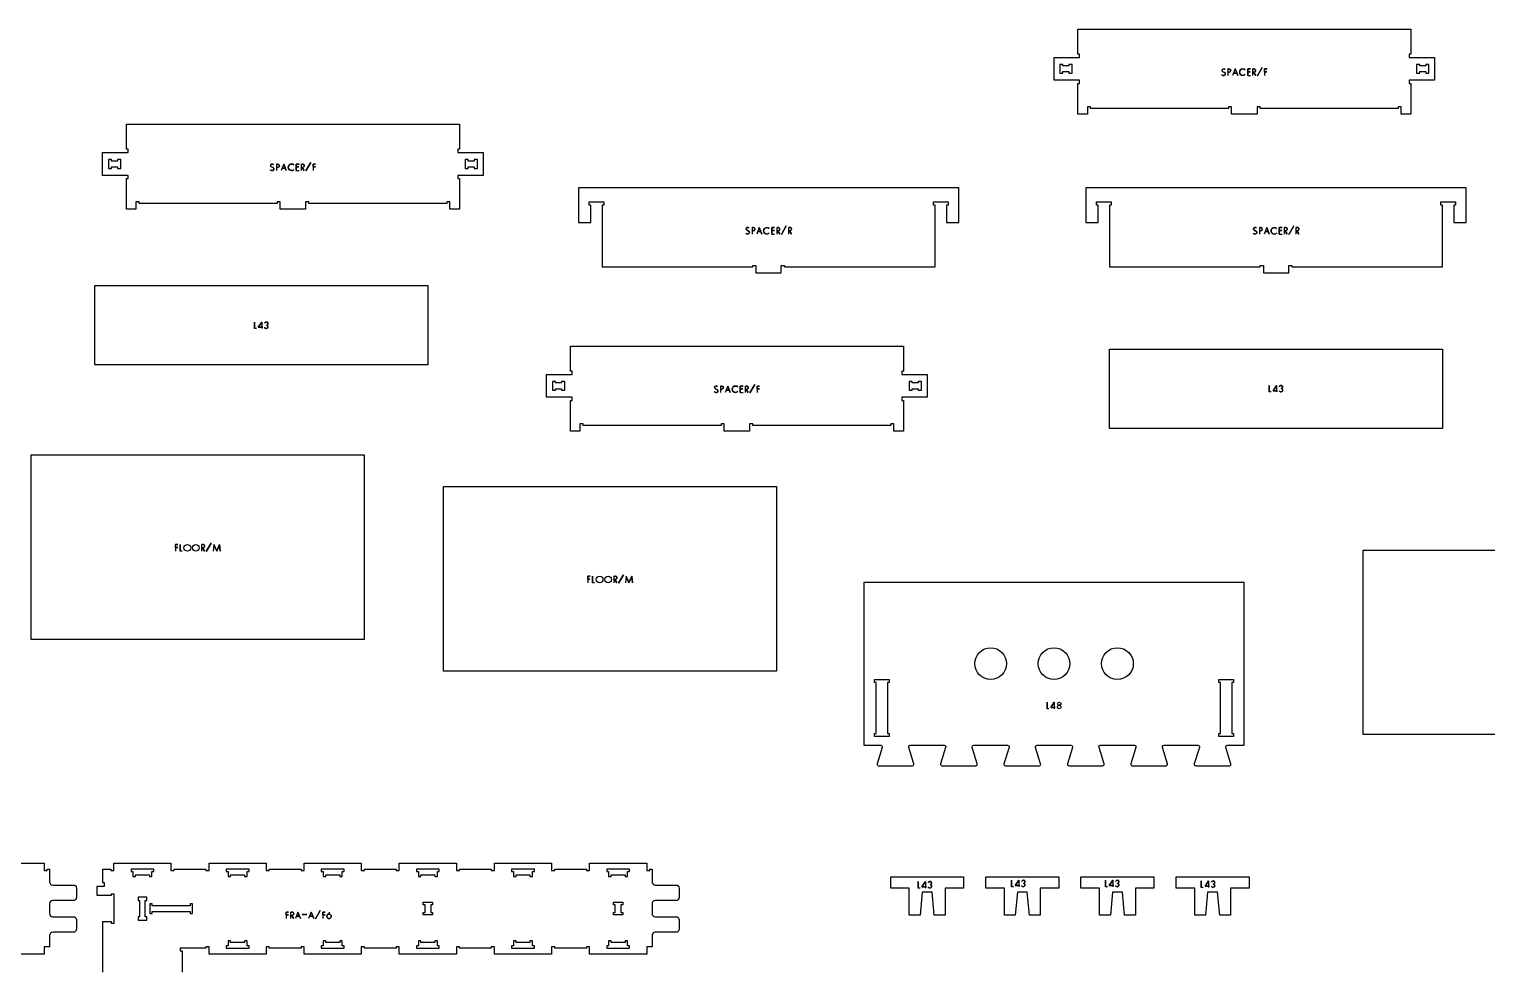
# Model space of a CAD drawing. Extents: x -8400 to 9125, y -4246 to 4193.
# Drawn here: x -2832 to 1765, y 1179 to 4132 of the extents above; entities that cross this region are included whole.
import ezdxf

# ---------------------------------------------------------------- set-up
doc = ezdxf.new("R2010")
doc.units = 0
for name, color, linetype in [('CUTS', 7, 'CONTINUOUS'), ('OUTLINES', 7, 'CONTINUOUS'), ('TAGS', 7, 'CONTINUOUS')]:
    doc.layers.add(name, color=color, linetype=linetype)

msp = doc.modelspace()

# ---------------------------------------------------------------- linework, layer by layer
at = {"layer": 'CUTS', "color": 4}
for points in [[(428, 3998.4), (447, 3998.4), (447, 3993.4), (457, 3993.4), (457, 4021.4), (447, 4021.4), (447, 4016.4), (428, 4016.4), (428, 4021.4), (418, 4021.4), (418, 3993.4), (428, 3993.4)], [(1582, 4021.4), (1572, 4021.4), (1572, 4016.4), (1553, 4016.4), (1553, 4021.4), (1543, 4021.4), (1543, 3993.4), (1553, 3993.4), (1553, 3998.4), (1572, 3998.4), (1572, 3993.4), (1582, 3993.4)], [(-2572, 3698.5), (-2553, 3698.5), (-2553, 3693.5), (-2543, 3693.5), (-2543, 3721.5), (-2553, 3721.5), (-2553, 3716.5), (-2572, 3716.5), (-2572, 3721.5), (-2582, 3721.5), (-2582, 3693.5), (-2572, 3693.5)], [(-1418, 3721.5), (-1428, 3721.5), (-1428, 3716.5), (-1447, 3716.5), (-1447, 3721.5), (-1457, 3721.5), (-1457, 3693.5), (-1447, 3693.5), (-1447, 3698.5), (-1428, 3698.5), (-1428, 3693.5), (-1418, 3693.5)], [(-1172, 2998.8), (-1153, 2998.8), (-1153, 2993.8), (-1143, 2993.8), (-1143, 3021.8), (-1153, 3021.8), (-1153, 3016.8), (-1172, 3016.8), (-1172, 3021.8), (-1182, 3021.8), (-1182, 2993.8), (-1172, 2993.8)], [(-18, 3021.8), (-28, 3021.8), (-28, 3016.8), (-47, 3016.8), (-47, 3021.8), (-57, 3021.8), (-57, 2993.8), (-47, 2993.8), (-47, 2998.8), (-28, 2998.8), (-28, 2993.8), (-18, 2993.8)], [(-166, 1912.2), (-161, 1912.2), (-161, 2072.2), (-166, 2072.2), (-166, 2082.2), (-120, 2082.2), (-120, 2072.2), (-125, 2072.2), (-125, 1912.2), (-120, 1912.2), (-120, 1902.2), (-166, 1902.2)], [(966, 1912.2), (966, 1902.2), (920, 1902.2), (920, 1912.2), (925, 1912.2), (925, 2072.2), (920, 2072.2), (920, 2082.2), (966, 2082.2), (966, 2072.2), (961, 2072.2), (961, 1912.2)], [(-2504.5, 1484.5), (-2510.5, 1484.5), (-2510.5, 1476.5), (-2504.5, 1476.5), (-2504.5, 1466.5), (-2504.5, 1460.5), (-2496.5, 1460.5), (-2496.5, 1466.5), (-2452.5, 1466.5), (-2452.5, 1460.5), (-2444.5, 1460.5), (-2444.5, 1466.5), (-2444.5, 1476.5), (-2438.5, 1476.5), (-2438.5, 1484.5), (-2444.5, 1484.5)], [(-2204.5, 1484.5), (-2210.5, 1484.5), (-2210.5, 1476.5), (-2204.5, 1476.5), (-2204.5, 1466.5), (-2204.5, 1460.5), (-2196.5, 1460.5), (-2196.5, 1466.5), (-2152.5, 1466.5), (-2152.5, 1460.5), (-2144.5, 1460.5), (-2144.5, 1466.5), (-2144.5, 1476.5), (-2138.5, 1476.5), (-2138.5, 1484.5), (-2144.5, 1484.5)], [(-1904.5, 1484.5), (-1910.5, 1484.5), (-1910.5, 1476.5), (-1904.5, 1476.5), (-1904.5, 1466.5), (-1904.5, 1460.5), (-1896.5, 1460.5), (-1896.5, 1466.5), (-1852.5, 1466.5), (-1852.5, 1460.5), (-1844.5, 1460.5), (-1844.5, 1466.5), (-1844.5, 1476.5), (-1838.5, 1476.5), (-1838.5, 1484.5), (-1844.5, 1484.5)], [(-1604.5, 1484.5), (-1610.5, 1484.5), (-1610.5, 1476.5), (-1604.5, 1476.5), (-1604.5, 1466.5), (-1604.5, 1460.5), (-1596.5, 1460.5), (-1596.5, 1466.5), (-1552.5, 1466.5), (-1552.5, 1460.5), (-1544.5, 1460.5), (-1544.5, 1466.5), (-1544.5, 1476.5), (-1538.5, 1476.5), (-1538.5, 1484.5), (-1544.5, 1484.5)], [(-1304.5, 1484.5), (-1310.5, 1484.5), (-1310.5, 1476.5), (-1304.5, 1476.5), (-1304.5, 1466.5), (-1304.5, 1460.5), (-1296.5, 1460.5), (-1296.5, 1466.5), (-1252.5, 1466.5), (-1252.5, 1460.5), (-1244.5, 1460.5), (-1244.5, 1466.5), (-1244.5, 1476.5), (-1238.5, 1476.5), (-1238.5, 1484.5), (-1244.5, 1484.5)], [(-1004.5, 1484.5), (-1010.5, 1484.5), (-1010.5, 1476.5), (-1004.5, 1476.5), (-1004.5, 1466.5), (-1004.5, 1460.5), (-996.5, 1460.5), (-996.5, 1466.5), (-952.5, 1466.5), (-952.5, 1460.5), (-944.5, 1460.5), (-944.5, 1466.5), (-944.5, 1476.5), (-938.5, 1476.5), (-938.5, 1484.5), (-944.5, 1484.5)], [(-2483.5, 1333.5), (-2488.5, 1333.5), (-2488.5, 1323.5), (-2460.5, 1323.5), (-2460.5, 1333.5), (-2465.5, 1333.5), (-2465.5, 1385.5), (-2460.5, 1385.5), (-2460.5, 1395.5), (-2488.5, 1395.5), (-2488.5, 1385.5), (-2483.5, 1385.5)], [(-1589.5, 1379.5), (-1583.5, 1379.5), (-1565.5, 1379.5), (-1559.5, 1379.5), (-1559.5, 1371.5), (-1565.5, 1371.5), (-1565.5, 1347.5), (-1559.5, 1347.5), (-1559.5, 1339.5), (-1565.5, 1339.5), (-1583.5, 1339.5), (-1589.5, 1339.5), (-1589.5, 1347.5), (-1583.5, 1347.5), (-1583.5, 1371.5), (-1589.5, 1371.5)], [(-989.5, 1379.5), (-983.5, 1379.5), (-965.5, 1379.5), (-959.5, 1379.5), (-959.5, 1371.5), (-965.5, 1371.5), (-965.5, 1347.5), (-959.5, 1347.5), (-959.5, 1339.5), (-965.5, 1339.5), (-983.5, 1339.5), (-989.5, 1339.5), (-989.5, 1347.5), (-983.5, 1347.5), (-983.5, 1371.5), (-989.5, 1371.5)], [(-2324.5, 1344.5), (-2316.5, 1344.5), (-2316.5, 1350.5), (-2316.5, 1368.5), (-2316.5, 1374.5), (-2324.5, 1374.5), (-2324.5, 1368.5), (-2443.5, 1368.5), (-2443.5, 1374.5), (-2451.5, 1374.5), (-2451.5, 1368.5), (-2451.5, 1350.5), (-2451.5, 1344.5), (-2443.5, 1344.5), (-2443.5, 1350.5), (-2324.5, 1350.5)], [(-2144.5, 1234.5), (-2138.5, 1234.5), (-2138.5, 1242.5), (-2144.5, 1242.5), (-2144.5, 1252.5), (-2144.5, 1258.5), (-2152.5, 1258.5), (-2152.5, 1252.5), (-2196.5, 1252.5), (-2196.5, 1258.5), (-2204.5, 1258.5), (-2204.5, 1252.5), (-2204.5, 1242.5), (-2210.5, 1242.5), (-2210.5, 1234.5), (-2204.5, 1234.5)], [(-1844.5, 1234.5), (-1838.5, 1234.5), (-1838.5, 1242.5), (-1844.5, 1242.5), (-1844.5, 1252.5), (-1844.5, 1258.5), (-1852.5, 1258.5), (-1852.5, 1252.5), (-1896.5, 1252.5), (-1896.5, 1258.5), (-1904.5, 1258.5), (-1904.5, 1252.5), (-1904.5, 1242.5), (-1910.5, 1242.5), (-1910.5, 1234.5), (-1904.5, 1234.5)], [(-1544.5, 1234.5), (-1538.5, 1234.5), (-1538.5, 1242.5), (-1544.5, 1242.5), (-1544.5, 1252.5), (-1544.5, 1258.5), (-1552.5, 1258.5), (-1552.5, 1252.5), (-1596.5, 1252.5), (-1596.5, 1258.5), (-1604.5, 1258.5), (-1604.5, 1252.5), (-1604.5, 1242.5), (-1610.5, 1242.5), (-1610.5, 1234.5), (-1604.5, 1234.5)], [(-1244.5, 1234.5), (-1238.5, 1234.5), (-1238.5, 1242.5), (-1244.5, 1242.5), (-1244.5, 1252.5), (-1244.5, 1258.5), (-1252.5, 1258.5), (-1252.5, 1252.5), (-1296.5, 1252.5), (-1296.5, 1258.5), (-1304.5, 1258.5), (-1304.5, 1252.5), (-1304.5, 1242.5), (-1310.5, 1242.5), (-1310.5, 1234.5), (-1304.5, 1234.5)], [(-944.5, 1234.5), (-938.5, 1234.5), (-938.5, 1242.5), (-944.5, 1242.5), (-944.5, 1252.5), (-944.5, 1258.5), (-952.5, 1258.5), (-952.5, 1252.5), (-996.5, 1252.5), (-996.5, 1258.5), (-1004.5, 1258.5), (-1004.5, 1252.5), (-1004.5, 1242.5), (-1010.5, 1242.5), (-1010.5, 1234.5), (-1004.5, 1234.5)]]:
    msp.add_lwpolyline(points, close=True, dxfattribs=at)
for centre in [(200, 2132.2, 59.9), (400, 2132.2, 59.9), (600, 2132.2, 59.9)]:
    msp.add_circle(centre, 50, dxfattribs=at)
at = {"layer": 'OUTLINES', "color": 5}
for points in [[(950, 3882.4), (515, 3882.4), (515, 3887.4), (505, 3887.4), (505, 3864.4), (475, 3864.4), (475, 3961.4), (480, 3961.4), (480, 3971.4), (400, 3971.4), (400, 4043.4), (480, 4043.4), (480, 4053.4), (475, 4053.4), (475, 4132.4), (1525, 4132.4), (1525, 4053.4), (1520, 4053.4), (1520, 4043.4), (1600, 4043.4), (1600, 3971.4), (1520, 3971.4), (1520, 3961.4), (1525, 3961.4), (1525, 3864.4), (1495, 3864.4), (1495, 3887.4), (1485, 3887.4), (1485, 3882.4), (1050, 3882.4), (1050, 3887.4), (1040, 3887.4), (1040, 3864.4), (960, 3864.4), (960, 3887.4), (950, 3887.4)], [(-2050, 3582.5), (-2485, 3582.5), (-2485, 3587.5), (-2495, 3587.5), (-2495, 3564.5), (-2525, 3564.5), (-2525, 3661.5), (-2520, 3661.5), (-2520, 3671.5), (-2600, 3671.5), (-2600, 3743.5), (-2520, 3743.5), (-2520, 3753.5), (-2525, 3753.5), (-2525, 3832.5), (-1475, 3832.5), (-1475, 3753.5), (-1480, 3753.5), (-1480, 3743.5), (-1400, 3743.5), (-1400, 3671.5), (-1480, 3671.5), (-1480, 3661.5), (-1475, 3661.5), (-1475, 3564.5), (-1505, 3564.5), (-1505, 3587.5), (-1515, 3587.5), (-1515, 3582.5), (-1950, 3582.5), (-1950, 3587.5), (-1960, 3587.5), (-1960, 3564.5), (-2040, 3564.5), (-2040, 3587.5), (-2050, 3587.5)], [(-1020, 3587.6), (-1020, 3577.6), (-1025, 3577.6), (-1025, 3382.6), (-550, 3382.6), (-550, 3387.6), (-540, 3387.6), (-540, 3364.6), (-460, 3364.6), (-460, 3387.6), (-450, 3387.6), (-450, 3382.6), (25, 3382.6), (25, 3577.6), (20, 3577.6), (20, 3587.6), (66, 3587.6), (66, 3577.6), (61, 3577.6), (61, 3522.6), (100, 3522.6), (100, 3632.6), (-1100, 3632.6), (-1100, 3522.6), (-1061, 3522.6), (-1061, 3577.6), (-1066, 3577.6), (-1066, 3587.6)], [(580, 3587.6), (580, 3577.6), (575, 3577.6), (575, 3382.6), (1050, 3382.6), (1050, 3387.6), (1060, 3387.6), (1060, 3364.6), (1140, 3364.6), (1140, 3387.6), (1150, 3387.6), (1150, 3382.6), (1625, 3382.6), (1625, 3577.6), (1620, 3577.6), (1620, 3587.6), (1666, 3587.6), (1666, 3577.6), (1661, 3577.6), (1661, 3522.6), (1700, 3522.6), (1700, 3632.6), (500, 3632.6), (500, 3522.6), (539, 3522.6), (539, 3577.6), (534, 3577.6), (534, 3587.6)], [(-1575, 3323.7), (-1575, 3073.7), (-2625, 3073.7), (-2625, 3323.7)], [(-650, 2882.8), (-1085, 2882.8), (-1085, 2887.8), (-1095, 2887.8), (-1095, 2864.8), (-1125, 2864.8), (-1125, 2961.8), (-1120, 2961.8), (-1120, 2971.8), (-1200, 2971.8), (-1200, 3043.8), (-1120, 3043.8), (-1120, 3053.8), (-1125, 3053.8), (-1125, 3132.8), (-75, 3132.8), (-75, 3053.8), (-80, 3053.8), (-80, 3043.8), (0, 3043.8), (0, 2971.8), (-80, 2971.8), (-80, 2961.8), (-75, 2961.8), (-75, 2864.8), (-105, 2864.8), (-105, 2887.8), (-115, 2887.8), (-115, 2882.8), (-550, 2882.8), (-550, 2887.8), (-560, 2887.8), (-560, 2864.8), (-640, 2864.8), (-640, 2887.8), (-650, 2887.8)], [(1625, 3123.8), (1625, 2873.8), (575, 2873.8), (575, 3123.8)], [(-1775, 2790), (-1775, 2208), (-2825, 2208), (-2825, 2790)], [(-475, 2690), (-475, 2108), (-1525, 2108), (-1525, 2690)], [(2425, 2490.1), (2425, 1908.1), (1375, 1908.1), (1375, 2490.1)], [(-200, 1874.9), (-146.8, 1874.9), (-144.4, 1874.4), (-142.5, 1872.8), (-141.6, 1870.6), (-141.8, 1868.1), (-157.8, 1816.1), (-157.9, 1813.9), (-157, 1811.9), (-155.4, 1810.5), (-153.2, 1809.9), (-46.8, 1809.9), (-44.6, 1810.5), (-42.9, 1811.9), (-42.1, 1813.9), (-42.2, 1816.1), (-58.2, 1868.1), (-58.4, 1870.6), (-57.5, 1872.8), (-55.6, 1874.4), (-53.2, 1874.9), (53.2, 1874.9), (55.6, 1874.4), (57.5, 1872.8), (58.4, 1870.6), (58.2, 1868.1), (42.2, 1816.1), (42.1, 1813.9), (42.9, 1811.9), (44.6, 1810.5), (46.8, 1809.9), (153.2, 1809.9), (155.4, 1810.5), (157.1, 1811.9), (157.9, 1813.9), (157.8, 1816.1), (141.8, 1868.1), (141.6, 1870.6), (142.5, 1872.8), (144.4, 1874.4), (146.8, 1874.9), (253.2, 1874.9), (255.6, 1874.4), (257.5, 1872.8), (258.4, 1870.6), (258.2, 1868.1), (242.2, 1816.1), (242.1, 1813.9), (242.9, 1811.9), (244.6, 1810.5), (246.8, 1809.9), (353.2, 1809.9), (355.4, 1810.5), (357.1, 1811.9), (357.9, 1813.9), (357.8, 1816.1), (341.8, 1868.1), (341.6, 1870.6), (342.5, 1872.8), (344.4, 1874.4), (346.8, 1874.9), (453.2, 1874.9), (455.6, 1874.4), (457.5, 1872.8), (458.4, 1870.6), (458.2, 1868.1), (442.2, 1816.1), (442.1, 1813.9), (442.9, 1811.9), (444.6, 1810.5), (446.8, 1809.9), (553.2, 1809.9), (555.4, 1810.5), (557.1, 1811.9), (557.9, 1813.9), (557.8, 1816.1), (541.8, 1868.1), (541.6, 1870.6), (542.5, 1872.8), (544.4, 1874.4), (546.8, 1874.9), (653.2, 1874.9), (655.6, 1874.4), (657.5, 1872.8), (658.4, 1870.6), (658.2, 1868.1), (642.2, 1816.1), (642.1, 1813.9), (642.9, 1811.9), (644.6, 1810.5), (646.8, 1809.9), (753.2, 1809.9), (755.4, 1810.5), (757.1, 1811.9), (757.9, 1813.9), (757.8, 1816.1), (741.8, 1868.1), (741.6, 1870.6), (742.5, 1872.8), (744.4, 1874.4), (746.8, 1874.9), (853.2, 1874.9), (855.6, 1874.4), (857.5, 1872.8), (858.4, 1870.6), (858.2, 1868.1), (842.2, 1816.1), (842.1, 1813.9), (842.9, 1811.9), (844.6, 1810.5), (846.8, 1809.9), (953.2, 1809.9), (955.4, 1810.5), (957, 1811.9), (957.9, 1813.9), (957.8, 1816.1), (941.8, 1868.1), (941.6, 1870.6), (942.5, 1872.8), (944.4, 1874.4), (946.8, 1874.9), (1000, 1874.9), (1000, 2388.3), (-200, 2388.3)], [(15.6, 1411.6), (-15.6, 1411.6), (-22.4, 1339.2), (-56.5, 1339.2), (-56.5, 1424.6), (-115, 1424.6), (-115, 1459.6), (115, 1459.6), (115, 1424.6), (56.5, 1424.6), (56.5, 1339.2), (22.4, 1339.2)], [(315.6, 1411.6), (284.4, 1411.6), (277.6, 1339.2), (243.5, 1339.2), (243.5, 1424.6), (185, 1424.6), (185, 1459.6), (415, 1459.6), (415, 1424.6), (356.5, 1424.6), (356.5, 1339.2), (322.4, 1339.2)], [(615.6, 1411.6), (584.4, 1411.6), (577.6, 1339.2), (543.5, 1339.2), (543.5, 1424.6), (485, 1424.6), (485, 1459.6), (715, 1459.6), (715, 1424.6), (656.5, 1424.6), (656.5, 1339.2), (622.4, 1339.2)], [(915.6, 1411.6), (884.4, 1411.6), (877.6, 1339.2), (843.5, 1339.2), (843.5, 1424.6), (785, 1424.6), (785, 1459.6), (1015, 1459.6), (1015, 1424.6), (956.5, 1424.6), (956.5, 1339.2), (922.4, 1339.2)]]:
    msp.add_lwpolyline(points, close=True, dxfattribs=at)
for points in [[(-2964.5, 1502.5), (-2784.5, 1502.5), (-2784.5, 1479.5), (-2774.5, 1479.5), (-2774.5, 1484.5), (-2767.5, 1484.5), (-2767.5, 1444.2), (-2766.8, 1440.5), (-2764.5, 1437), (-2761, 1434.7), (-2757.3, 1434), (-2692.3, 1434), (-2688.7, 1433.3), (-2685.4, 1431.1), (-2683.2, 1427.8), (-2682.5, 1424.2), (-2682.5, 1394.7), (-2683.2, 1391.2), (-2685.4, 1387.9), (-2688.7, 1385.7), (-2692.3, 1385), (-2757.3, 1385), (-2761, 1384.3), (-2764.5, 1382), (-2766.8, 1378.5), (-2767.5, 1374.7), (-2767.5, 1344.2), (-2766.8, 1340.5), (-2764.5, 1337), (-2761, 1334.7), (-2757.3, 1334), (-2692.3, 1334), (-2688.7, 1333.3), (-2685.4, 1331.1), (-2683.2, 1327.8), (-2682.5, 1324.2), (-2682.5, 1294.7), (-2683.2, 1291.2), (-2685.4, 1287.9), (-2688.7, 1285.7), (-2692.3, 1285), (-2757.3, 1285), (-2761, 1284.3), (-2764.5, 1282), (-2766.8, 1278.5), (-2767.5, 1274.7), (-2767.3, 1239.5), (-2784.5, 1239.5), (-2784.5, 1216.5), (-2964.5, 1216.5)], [(-2599.5, 1159.5), (-2599.5, 1209.5), (-2599.5, 1318.5), (-2573.5, 1318.5), (-2573.5, 1313.5), (-2563.5, 1313.5), (-2563.5, 1405.5), (-2573.5, 1405.5), (-2573.5, 1400.5), (-2617.5, 1400.5), (-2617.5, 1430.5), (-2594.5, 1430.5), (-2594.5, 1440.5), (-2599.5, 1440.5), (-2599.5, 1484.5), (-2574.5, 1484.5), (-2574.5, 1479.5), (-2564.5, 1479.5), (-2564.5, 1502.5), (-2384.5, 1502.5), (-2384.5, 1479.5), (-2374.5, 1479.5), (-2374.5, 1484.5), (-2274.5, 1484.5), (-2274.5, 1479.5), (-2264.5, 1479.5), (-2264.5, 1502.5), (-2084.5, 1502.5), (-2084.5, 1479.5), (-2074.5, 1479.5), (-2074.5, 1484.5), (-2024.5, 1484.5), (-1974.5, 1484.5), (-1974.5, 1479.5), (-1964.5, 1479.5), (-1964.5, 1502.5), (-1784.5, 1502.5), (-1784.5, 1479.5), (-1774.5, 1479.5), (-1774.5, 1484.5), (-1724.5, 1484.5), (-1674.5, 1484.5), (-1674.5, 1479.5), (-1664.5, 1479.5), (-1664.5, 1502.5), (-1484.5, 1502.5), (-1484.5, 1479.5), (-1474.5, 1479.5), (-1474.5, 1484.5), (-1424.5, 1484.5), (-1374.5, 1484.5), (-1374.5, 1479.5), (-1364.5, 1479.5), (-1364.5, 1502.5), (-1184.5, 1502.5), (-1184.5, 1479.5), (-1174.5, 1479.5), (-1174.5, 1484.5), (-1124.5, 1484.5), (-1074.5, 1484.5), (-1074.5, 1479.5), (-1064.5, 1479.5), (-1064.5, 1502.5), (-884.5, 1502.5), (-884.5, 1479.5), (-874.5, 1479.5), (-874.5, 1484.5), (-867.5, 1484.5), (-867.5, 1444.2), (-866.8, 1440.5), (-864.5, 1437), (-861, 1434.7), (-857.3, 1434), (-792.3, 1434), (-788.7, 1433.3), (-785.4, 1431.1), (-783.2, 1427.8), (-782.5, 1424.2), (-782.5, 1394.7), (-783.2, 1391.2), (-785.4, 1387.9), (-788.7, 1385.7), (-792.3, 1385), (-857.3, 1385), (-861, 1384.3), (-864.5, 1382), (-866.8, 1378.5), (-867.5, 1374.7), (-867.5, 1344.2), (-866.8, 1340.5), (-864.5, 1337), (-861, 1334.7), (-857.3, 1334), (-792.3, 1334), (-788.7, 1333.3), (-785.4, 1331.1), (-783.2, 1327.8), (-782.5, 1324.2), (-782.5, 1294.7), (-783.2, 1291.2), (-785.4, 1287.9), (-788.7, 1285.7), (-792.3, 1285), (-857.3, 1285), (-861, 1284.3), (-864.5, 1282), (-866.8, 1278.5), (-867.5, 1274.7), (-867.3, 1239.5), (-884.5, 1239.5), (-884.5, 1216.5), (-1064.5, 1216.5), (-1064.5, 1239.5), (-1074.5, 1239.5), (-1074.5, 1234.5), (-1124.5, 1234.5), (-1174.5, 1234.5), (-1174.5, 1239.5), (-1184.5, 1239.5), (-1184.5, 1216.5), (-1364.5, 1216.5), (-1364.5, 1239.5), (-1374.5, 1239.5), (-1374.5, 1234.5), (-1424.5, 1234.5), (-1474.5, 1234.5), (-1474.5, 1239.5), (-1484.5, 1239.5), (-1484.5, 1216.5), (-1664.5, 1216.5), (-1664.5, 1239.5), (-1674.5, 1239.5), (-1674.5, 1234.5), (-1724.5, 1234.5), (-1774.5, 1234.5), (-1774.5, 1239.5), (-1784.5, 1239.5), (-1784.5, 1216.5), (-1964.5, 1216.5), (-1964.5, 1239.5), (-1974.5, 1239.5), (-1974.5, 1234.5), (-2024.5, 1234.5), (-2074.5, 1234.5), (-2074.5, 1239.5), (-2084.5, 1239.5), (-2084.5, 1216.5), (-2264.5, 1216.5), (-2264.5, 1239.5), (-2274.5, 1239.5), (-2274.5, 1234.5), (-2349.5, 1234.5), (-2355.5, 1234.5), (-2355.5, 1226.5), (-2349.5, 1226.5), (-2349.5, 1209.5), (-2349.5, 1159.5)]]:
    msp.add_lwpolyline(points, dxfattribs=at)
at = {"layer": 'TAGS', "color": 2}
for points in [[(928.4, 3989.7), (929.4, 3988.2), (930.6, 3987.2), (932.1, 3986.6), (934.2, 3986.3), (936.4, 3986.6), (938.3, 3987.4), (939.7, 3988.9), (940.2, 3991), (940, 3993), (939.2, 3994.4), (938.2, 3995.2), (937.2, 3995.7), (932.6, 3998.1), (931.5, 3998.8), (930.5, 3999.6), (929.9, 4000.7), (929.6, 4002.2), (929.9, 4003.8), (930.8, 4005.3), (932.4, 4006.4), (934.6, 4006.9), (936.7, 4006.5), (938.1, 4005.8), (939.2, 4004.7), (938.1, 4005.8), (936.7, 4006.5), (934.6, 4006.9), (932.4, 4006.4), (930.8, 4005.3), (929.9, 4003.8), (929.6, 4002.2), (929.9, 4000.7), (930.5, 3999.6), (931.5, 3998.8), (932.6, 3998.1), (937.2, 3995.7), (938.2, 3995.2), (939.2, 3994.4), (940, 3993), (940.2, 3991), (939.7, 3988.9), (938.3, 3987.4), (936.4, 3986.6), (934.2, 3986.3), (932.1, 3986.6), (930.6, 3987.2), (929.4, 3988.2)], [(948.4, 4006.9), (951.6, 4006.9), (955.9, 4005.6), (957.4, 4001.8), (955.9, 3997.9), (951.7, 3996.5), (948.4, 3996.5), (951.7, 3996.5), (955.9, 3997.9), (957.4, 4001.8), (955.9, 4005.6), (951.6, 4006.9), (948.4, 4006.9), (948.4, 3986.3)], [(971, 4006.9), (979.1, 3986.3), (971, 4006.9), (963, 3986.3)], [(1002.7, 3989.2), (999.4, 3987.1), (995.4, 3986.3), (991.3, 3987.2), (987.9, 3989.4), (985.6, 3992.6), (984.7, 3996.6), (985.6, 4000.6), (987.9, 4003.9), (991.3, 4006.1), (995.4, 4006.9), (999.3, 4006.2), (1002.6, 4004.2), (999.3, 4006.2), (995.4, 4006.9), (991.3, 4006.1), (987.9, 4003.9), (985.6, 4000.6), (984.7, 3996.6), (985.6, 3992.6), (987.9, 3989.4), (991.3, 3987.2), (995.4, 3986.3), (999.4, 3987.1)], [(1010.6, 3986.3), (1010.6, 3997.7), (1018.9, 3997.7), (1010.6, 3997.7), (1010.6, 4006.9), (1019.5, 4006.9), (1010.6, 4006.9), (1010.6, 3986.3), (1019.5, 3986.3)], [(1027.1, 3986.3), (1027.1, 4006.9), (1030.6, 4006.9), (1032.6, 4006.6), (1034.2, 4005.7), (1035.3, 4004.1), (1035.7, 4001.8), (1035.1, 3999.4), (1033.8, 3997.8), (1032.1, 3996.8), (1030.6, 3996.5), (1027.1, 3996.5), (1030.6, 3996.5), (1032.1, 3996.8), (1033.8, 3997.8), (1035.1, 3999.4), (1035.7, 4001.8), (1035.3, 4004.1), (1034.2, 4005.7), (1032.6, 4006.6), (1030.6, 4006.9), (1027.1, 4006.9)], [(1064.1, 3997.7), (1071.3, 3997.7), (1064.1, 3997.7), (1064.1, 4006.9), (1071.6, 4006.9), (1064.1, 4006.9), (1064.1, 3986.3)], [(-2071.6, 3689.9), (-2070.6, 3688.3), (-2069.4, 3687.3), (-2067.9, 3686.7), (-2065.8, 3686.5), (-2063.6, 3686.7), (-2061.7, 3687.6), (-2060.3, 3689.1), (-2059.8, 3691.1), (-2060, 3693.1), (-2060.8, 3694.5), (-2061.8, 3695.3), (-2062.8, 3695.9), (-2067.4, 3698.2), (-2068.5, 3698.9), (-2069.5, 3699.8), (-2070.1, 3700.9), (-2070.4, 3702.3), (-2070.1, 3703.9), (-2069.2, 3705.5), (-2067.6, 3706.6), (-2065.4, 3707), (-2063.3, 3706.7), (-2061.9, 3705.9), (-2060.8, 3704.9), (-2061.9, 3705.9), (-2063.3, 3706.7), (-2065.4, 3707), (-2067.6, 3706.6), (-2069.2, 3705.5), (-2070.1, 3703.9), (-2070.4, 3702.3), (-2070.1, 3700.9), (-2069.5, 3699.8), (-2068.5, 3698.9), (-2067.4, 3698.2), (-2062.8, 3695.9), (-2061.8, 3695.3), (-2060.8, 3694.5), (-2060, 3693.1), (-2059.8, 3691.1), (-2060.3, 3689.1), (-2061.7, 3687.6), (-2063.6, 3686.7), (-2065.8, 3686.5), (-2067.9, 3686.7), (-2069.4, 3687.3), (-2070.6, 3688.3)], [(-2051.6, 3707), (-2048.4, 3707), (-2044.1, 3705.7), (-2042.6, 3701.9), (-2044.1, 3698), (-2048.3, 3696.6), (-2051.6, 3696.6), (-2048.3, 3696.6), (-2044.1, 3698), (-2042.6, 3701.9), (-2044.1, 3705.7), (-2048.4, 3707), (-2051.6, 3707), (-2051.6, 3686.5)], [(-2029, 3707), (-2020.9, 3686.5), (-2029, 3707), (-2037, 3686.5)], [(-1997.3, 3689.3), (-2000.6, 3687.2), (-2004.6, 3686.5), (-2008.7, 3687.3), (-2012.1, 3689.5), (-2014.4, 3692.7), (-2015.3, 3696.7), (-2014.4, 3700.7), (-2012.1, 3704), (-2008.7, 3706.2), (-2004.6, 3707), (-2000.7, 3706.3), (-1997.4, 3704.3), (-2000.7, 3706.3), (-2004.6, 3707), (-2008.7, 3706.2), (-2012.1, 3704), (-2014.4, 3700.7), (-2015.3, 3696.7), (-2014.4, 3692.7), (-2012.1, 3689.5), (-2008.7, 3687.3), (-2004.6, 3686.5), (-2000.6, 3687.2)], [(-1989.4, 3686.5), (-1989.4, 3697.9), (-1981.1, 3697.9), (-1989.4, 3697.9), (-1989.4, 3707), (-1980.5, 3707), (-1989.4, 3707), (-1989.4, 3686.5), (-1980.5, 3686.5)], [(-1972.9, 3686.5), (-1972.9, 3707), (-1969.4, 3707), (-1967.4, 3706.7), (-1965.8, 3705.8), (-1964.7, 3704.2), (-1964.3, 3701.9), (-1964.9, 3699.6), (-1966.2, 3697.9), (-1967.9, 3696.9), (-1969.4, 3696.6), (-1972.9, 3696.6), (-1969.4, 3696.6), (-1967.9, 3696.9), (-1966.2, 3697.9), (-1964.9, 3699.6), (-1964.3, 3701.9), (-1964.7, 3704.2), (-1965.8, 3705.8), (-1967.4, 3706.7), (-1969.4, 3707), (-1972.9, 3707)], [(-1935.9, 3697.9), (-1928.7, 3697.9), (-1935.9, 3697.9), (-1935.9, 3707), (-1928.4, 3707), (-1935.9, 3707), (-1935.9, 3686.5)], [(-572.2, 3490), (-571.2, 3488.4), (-570, 3487.4), (-568.4, 3486.8), (-566.4, 3486.5), (-564.1, 3486.8), (-562.2, 3487.6), (-560.9, 3489.1), (-560.3, 3491.2), (-560.6, 3493.2), (-561.4, 3494.6), (-562.4, 3495.4), (-563.3, 3496), (-567.9, 3498.3), (-569.1, 3499), (-570, 3499.8), (-570.7, 3500.9), (-570.9, 3502.4), (-570.7, 3504), (-569.7, 3505.5), (-568.2, 3506.6), (-566, 3507.1), (-563.9, 3506.7), (-562.4, 3506), (-561.4, 3504.9), (-562.4, 3506), (-563.9, 3506.7), (-566, 3507.1), (-568.2, 3506.6), (-569.7, 3505.5), (-570.7, 3504), (-570.9, 3502.4), (-570.7, 3500.9), (-570, 3499.8), (-569.1, 3499), (-567.9, 3498.3), (-563.3, 3496), (-562.4, 3495.4), (-561.4, 3494.6), (-560.6, 3493.2), (-560.3, 3491.2), (-560.9, 3489.1), (-562.2, 3487.6), (-564.1, 3486.8), (-566.4, 3486.5), (-568.4, 3486.8), (-570, 3487.4), (-571.2, 3488.4)], [(-552.2, 3507.1), (-549, 3507.1), (-544.7, 3505.8), (-543.2, 3502), (-544.7, 3498.1), (-548.8, 3496.7), (-552.2, 3496.7), (-548.8, 3496.7), (-544.7, 3498.1), (-543.2, 3502), (-544.7, 3505.8), (-549, 3507.1), (-552.2, 3507.1), (-552.2, 3486.5)], [(-529.5, 3507.1), (-521.5, 3486.5), (-529.5, 3507.1), (-537.6, 3486.5)], [(-497.9, 3489.4), (-501.2, 3487.3), (-505.2, 3486.5), (-509.3, 3487.4), (-512.7, 3489.6), (-515, 3492.8), (-515.8, 3496.8), (-515, 3500.8), (-512.7, 3504.1), (-509.3, 3506.3), (-505.2, 3507.1), (-501.3, 3506.4), (-498, 3504.4), (-501.3, 3506.4), (-505.2, 3507.1), (-509.3, 3506.3), (-512.7, 3504.1), (-515, 3500.8), (-515.8, 3496.8), (-515, 3492.8), (-512.7, 3489.6), (-509.3, 3487.4), (-505.2, 3486.5), (-501.2, 3487.3)], [(-489.9, 3486.5), (-489.9, 3497.9), (-481.7, 3497.9), (-489.9, 3497.9), (-489.9, 3507.1), (-481.1, 3507.1), (-489.9, 3507.1), (-489.9, 3486.5), (-481.1, 3486.5)], [(-473.5, 3486.5), (-473.5, 3507.1), (-469.9, 3507.1), (-468, 3506.8), (-466.4, 3505.9), (-465.3, 3504.3), (-464.9, 3502), (-465.4, 3499.6), (-466.8, 3498), (-468.5, 3497), (-469.9, 3496.7), (-473.5, 3496.7), (-469.9, 3496.7), (-468.5, 3497), (-466.8, 3498), (-465.4, 3499.6), (-464.9, 3502), (-465.3, 3504.3), (-466.4, 3505.9), (-468, 3506.8), (-469.9, 3507.1), (-473.5, 3507.1)], [(-436.5, 3486.5), (-436.5, 3507.1), (-432.9, 3507.1), (-431, 3506.8), (-429.4, 3505.9), (-428.3, 3504.3), (-427.9, 3502), (-428.4, 3499.6), (-429.8, 3498), (-431.5, 3497), (-432.9, 3496.7), (-436.5, 3496.7), (-432.9, 3496.7), (-431.5, 3497), (-429.8, 3498), (-428.4, 3499.6), (-427.9, 3502), (-428.3, 3504.3), (-429.4, 3505.9), (-431, 3506.8), (-432.9, 3507.1), (-436.5, 3507.1)], [(1027.8, 3490), (1028.8, 3488.4), (1030, 3487.4), (1031.6, 3486.8), (1033.6, 3486.5), (1035.9, 3486.8), (1037.8, 3487.6), (1039.1, 3489.1), (1039.7, 3491.2), (1039.4, 3493.2), (1038.6, 3494.6), (1037.6, 3495.4), (1036.7, 3496), (1032.1, 3498.3), (1030.9, 3499), (1030, 3499.8), (1029.3, 3500.9), (1029.1, 3502.4), (1029.3, 3504), (1030.3, 3505.5), (1031.8, 3506.6), (1034, 3507.1), (1036.1, 3506.7), (1037.6, 3506), (1038.6, 3504.9), (1037.6, 3506), (1036.1, 3506.7), (1034, 3507.1), (1031.8, 3506.6), (1030.3, 3505.5), (1029.3, 3504), (1029.1, 3502.4), (1029.3, 3500.9), (1030, 3499.8), (1030.9, 3499), (1032.1, 3498.3), (1036.7, 3496), (1037.6, 3495.4), (1038.6, 3494.6), (1039.4, 3493.2), (1039.7, 3491.2), (1039.1, 3489.1), (1037.8, 3487.6), (1035.9, 3486.8), (1033.6, 3486.5), (1031.6, 3486.8), (1030, 3487.4), (1028.8, 3488.4)], [(1047.8, 3507.1), (1051, 3507.1), (1055.3, 3505.8), (1056.8, 3502), (1055.3, 3498.1), (1051.2, 3496.7), (1047.8, 3496.7), (1051.2, 3496.7), (1055.3, 3498.1), (1056.8, 3502), (1055.3, 3505.8), (1051, 3507.1), (1047.8, 3507.1), (1047.8, 3486.5)], [(1070.5, 3507.1), (1078.5, 3486.5), (1070.5, 3507.1), (1062.4, 3486.5)], [(1102.1, 3489.4), (1098.8, 3487.3), (1094.8, 3486.5), (1090.7, 3487.4), (1087.3, 3489.6), (1085, 3492.8), (1084.2, 3496.8), (1085, 3500.8), (1087.3, 3504.1), (1090.7, 3506.3), (1094.8, 3507.1), (1098.7, 3506.4), (1102, 3504.4), (1098.7, 3506.4), (1094.8, 3507.1), (1090.7, 3506.3), (1087.3, 3504.1), (1085, 3500.8), (1084.2, 3496.8), (1085, 3492.8), (1087.3, 3489.6), (1090.7, 3487.4), (1094.8, 3486.5), (1098.8, 3487.3)], [(1110.1, 3486.5), (1110.1, 3497.9), (1118.3, 3497.9), (1110.1, 3497.9), (1110.1, 3507.1), (1118.9, 3507.1), (1110.1, 3507.1), (1110.1, 3486.5), (1118.9, 3486.5)], [(1126.5, 3486.5), (1126.5, 3507.1), (1130.1, 3507.1), (1132, 3506.8), (1133.6, 3505.9), (1134.7, 3504.3), (1135.1, 3502), (1134.6, 3499.6), (1133.2, 3498), (1131.5, 3497), (1130.1, 3496.7), (1126.5, 3496.7), (1130.1, 3496.7), (1131.5, 3497), (1133.2, 3498), (1134.6, 3499.6), (1135.1, 3502), (1134.7, 3504.3), (1133.6, 3505.9), (1132, 3506.8), (1130.1, 3507.1), (1126.5, 3507.1)], [(1163.5, 3486.5), (1163.5, 3507.1), (1167.1, 3507.1), (1169, 3506.8), (1170.6, 3505.9), (1171.7, 3504.3), (1172.1, 3502), (1171.6, 3499.6), (1170.2, 3498), (1168.5, 3497), (1167.1, 3496.7), (1163.5, 3496.7), (1167.1, 3496.7), (1168.5, 3497), (1170.2, 3498), (1171.6, 3499.6), (1172.1, 3502), (1171.7, 3504.3), (1170.6, 3505.9), (1169, 3506.8), (1167.1, 3507.1), (1163.5, 3507.1)], [(-2114.9, 3188.4), (-2121.2, 3188.4), (-2121.2, 3209), (-2121.2, 3188.4)], [(-2098.4, 3209), (-2109.5, 3192.3), (-2095.1, 3192.3), (-2109.5, 3192.3), (-2098.4, 3209), (-2098.4, 3188.4)], [(-2089.6, 3192.4), (-2089.2, 3191.1), (-2088.3, 3189.8), (-2086.9, 3188.8), (-2084.6, 3188.4), (-2080.3, 3189.7), (-2078.8, 3193.7), (-2079.2, 3196.1), (-2080.4, 3197.8), (-2082, 3198.8), (-2083.8, 3199.1), (-2082, 3199.5), (-2080.6, 3200.6), (-2079.5, 3202.3), (-2079.1, 3204.4), (-2079.1, 3205.2), (-2079.3, 3206.2), (-2079.7, 3207.2), (-2080.4, 3208.1), (-2081.7, 3208.7), (-2083.6, 3209), (-2086.3, 3208.6), (-2087.8, 3207.5), (-2088.6, 3206.2), (-2088.9, 3204.9), (-2088.6, 3206.2), (-2087.8, 3207.5), (-2086.3, 3208.6), (-2083.6, 3209), (-2081.7, 3208.7), (-2080.4, 3208.1), (-2079.7, 3207.2), (-2079.3, 3206.2), (-2079.1, 3205.2), (-2079.1, 3204.4), (-2079.5, 3202.3), (-2080.6, 3200.6), (-2082, 3199.5), (-2083.8, 3199.1), (-2082, 3198.8), (-2080.4, 3197.8), (-2079.2, 3196.1), (-2078.8, 3193.7), (-2080.3, 3189.7), (-2084.6, 3188.4), (-2086.9, 3188.8), (-2088.3, 3189.8), (-2089.2, 3191.1)], [(-671.6, 2990.2), (-670.6, 2988.6), (-669.4, 2987.6), (-667.9, 2987), (-665.8, 2986.7), (-663.6, 2987), (-661.7, 2987.8), (-660.3, 2989.3), (-659.8, 2991.4), (-660, 2993.4), (-660.8, 2994.8), (-661.8, 2995.6), (-662.8, 2996.2), (-667.4, 2998.5), (-668.5, 2999.2), (-669.5, 3000.1), (-670.1, 3001.1), (-670.4, 3002.6), (-670.1, 3004.2), (-669.2, 3005.7), (-667.6, 3006.9), (-665.4, 3007.3), (-663.3, 3007), (-661.9, 3006.2), (-660.8, 3005.1), (-661.9, 3006.2), (-663.3, 3007), (-665.4, 3007.3), (-667.6, 3006.9), (-669.2, 3005.7), (-670.1, 3004.2), (-670.4, 3002.6), (-670.1, 3001.1), (-669.5, 3000.1), (-668.5, 2999.2), (-667.4, 2998.5), (-662.8, 2996.2), (-661.8, 2995.6), (-660.8, 2994.8), (-660, 2993.4), (-659.8, 2991.4), (-660.3, 2989.3), (-661.7, 2987.8), (-663.6, 2987), (-665.8, 2986.7), (-667.9, 2987), (-669.4, 2987.6), (-670.6, 2988.6)], [(-651.6, 3007.3), (-648.4, 3007.3), (-644.1, 3006), (-642.6, 3002.2), (-644.1, 2998.3), (-648.3, 2996.9), (-651.6, 2996.9), (-648.3, 2996.9), (-644.1, 2998.3), (-642.6, 3002.2), (-644.1, 3006), (-648.4, 3007.3), (-651.6, 3007.3), (-651.6, 2986.7)], [(-629, 3007.3), (-620.9, 2986.7), (-629, 3007.3), (-637, 2986.7)], [(-597.3, 2989.6), (-600.6, 2987.5), (-604.6, 2986.7), (-608.7, 2987.6), (-612.1, 2989.8), (-614.4, 2993), (-615.3, 2997), (-614.4, 3001), (-612.1, 3004.3), (-608.7, 3006.5), (-604.6, 3007.3), (-600.7, 3006.6), (-597.4, 3004.6), (-600.7, 3006.6), (-604.6, 3007.3), (-608.7, 3006.5), (-612.1, 3004.3), (-614.4, 3001), (-615.3, 2997), (-614.4, 2993), (-612.1, 2989.8), (-608.7, 2987.6), (-604.6, 2986.7), (-600.6, 2987.5)], [(-589.4, 2986.7), (-589.4, 2998.1), (-581.1, 2998.1), (-589.4, 2998.1), (-589.4, 3007.3), (-580.5, 3007.3), (-589.4, 3007.3), (-589.4, 2986.7), (-580.5, 2986.7)], [(-572.9, 2986.7), (-572.9, 3007.3), (-569.4, 3007.3), (-567.4, 3007), (-565.8, 3006.1), (-564.7, 3004.5), (-564.3, 3002.2), (-564.9, 2999.8), (-566.2, 2998.2), (-567.9, 2997.2), (-569.4, 2996.9), (-572.9, 2996.9), (-569.4, 2996.9), (-567.9, 2997.2), (-566.2, 2998.2), (-564.9, 2999.8), (-564.3, 3002.2), (-564.7, 3004.5), (-565.8, 3006.1), (-567.4, 3007), (-569.4, 3007.3), (-572.9, 3007.3)], [(-535.9, 2998.1), (-528.7, 2998.1), (-535.9, 2998.1), (-535.9, 3007.3), (-528.4, 3007.3), (-535.9, 3007.3), (-535.9, 2986.7)], [(1085.1, 2988.5), (1078.8, 2988.5), (1078.8, 3009.1), (1078.8, 2988.5)], [(1101.6, 3009.1), (1090.5, 2992.4), (1104.9, 2992.4), (1090.5, 2992.4), (1101.6, 3009.1), (1101.6, 2988.5)], [(1110.4, 2992.5), (1110.8, 2991.1), (1111.7, 2989.9), (1113.1, 2988.9), (1115.4, 2988.5), (1119.7, 2989.8), (1121.2, 2993.8), (1120.8, 2996.2), (1119.6, 2997.9), (1118, 2998.9), (1116.2, 2999.2), (1118, 2999.6), (1119.4, 3000.7), (1120.5, 3002.4), (1120.9, 3004.5), (1120.9, 3005.2), (1120.7, 3006.2), (1120.3, 3007.2), (1119.6, 3008.2), (1118.3, 3008.8), (1116.4, 3009.1), (1113.7, 3008.6), (1112.2, 3007.6), (1111.4, 3006.3), (1111.1, 3004.9), (1111.4, 3006.3), (1112.2, 3007.6), (1113.7, 3008.6), (1116.4, 3009.1), (1118.3, 3008.8), (1119.6, 3008.2), (1120.3, 3007.2), (1120.7, 3006.2), (1120.9, 3005.3), (1120.9, 3004.5), (1120.5, 3002.4), (1119.4, 3000.7), (1118, 2999.6), (1116.2, 2999.2), (1118, 2998.9), (1119.6, 2997.9), (1120.8, 2996.2), (1121.2, 2993.8), (1119.7, 2989.8), (1115.4, 2988.5), (1113.1, 2988.9), (1111.7, 2989.9), (1110.8, 2991.1)], [(-2370.5, 2498.3), (-2363.3, 2498.3), (-2370.5, 2498.3), (-2370.5, 2507.5), (-2362.9, 2507.5), (-2370.5, 2507.5), (-2370.5, 2486.9)], [(-2348.9, 2486.9), (-2355.2, 2486.9), (-2355.2, 2507.5), (-2355.2, 2486.9)], [(-2287.1, 2486.9), (-2287.1, 2507.5), (-2283.5, 2507.5), (-2281.6, 2507.2), (-2280, 2506.3), (-2278.9, 2504.7), (-2278.5, 2502.4), (-2279, 2500), (-2280.4, 2498.4), (-2282.1, 2497.4), (-2283.5, 2497.1), (-2287.1, 2497.1), (-2283.5, 2497.1), (-2282.1, 2497.4), (-2280.4, 2498.4), (-2279, 2500), (-2278.5, 2502.4), (-2278.9, 2504.7), (-2280, 2506.3), (-2281.6, 2507.2), (-2283.5, 2507.5), (-2287.1, 2507.5)], [(-2249.6, 2507.5), (-2240.4, 2486.9), (-2231.3, 2507.5), (-2229.5, 2486.9), (-2231.3, 2507.5), (-2240.4, 2486.9), (-2249.6, 2507.5), (-2251.3, 2486.9)], [(-1070.5, 2398.4), (-1063.3, 2398.4), (-1070.5, 2398.4), (-1070.5, 2407.5), (-1062.9, 2407.5), (-1070.5, 2407.5), (-1070.5, 2387)], [(-1048.9, 2387), (-1055.2, 2387), (-1055.2, 2407.5), (-1055.2, 2387)], [(-987.1, 2387), (-987.1, 2407.5), (-983.5, 2407.5), (-981.6, 2407.2), (-980, 2406.3), (-978.9, 2404.7), (-978.5, 2402.4), (-979, 2400.1), (-980.4, 2398.4), (-982.1, 2397.4), (-983.5, 2397.1), (-987.1, 2397.1), (-983.5, 2397.1), (-982.1, 2397.4), (-980.4, 2398.4), (-979, 2400.1), (-978.5, 2402.4), (-978.9, 2404.7), (-980, 2406.3), (-981.6, 2407.2), (-983.5, 2407.5), (-987.1, 2407.5)], [(-949.6, 2407.5), (-940.4, 2387), (-931.3, 2407.5), (-929.5, 2387), (-931.3, 2407.5), (-940.4, 2387), (-949.6, 2407.5), (-951.3, 2387)], [(384.1, 1989.7), (377.8, 1989.7), (377.8, 2010.3), (377.8, 1989.7)], [(400.6, 2010.3), (389.5, 1993.6), (403.9, 1993.6), (389.5, 1993.6), (400.6, 2010.3), (400.6, 1989.7)], [(-22.3, 1424.5), (-28.6, 1424.5), (-28.6, 1445), (-28.6, 1424.5)], [(-5.8, 1445), (-16.9, 1428.3), (-2.5, 1428.3), (-16.9, 1428.3), (-5.8, 1445), (-5.8, 1424.5)], [(3.1, 1428.5), (3.4, 1427.1), (4.3, 1425.8), (5.8, 1424.9), (8, 1424.5), (12.3, 1425.8), (13.9, 1429.8), (13.4, 1432.2), (12.3, 1433.8), (10.7, 1434.8), (8.9, 1435.2), (10.6, 1435.5), (12.1, 1436.7), (13.1, 1438.3), (13.5, 1440.4), (13.5, 1441.2), (13.4, 1442.2), (13, 1443.2), (12.2, 1444.1), (10.9, 1444.8), (9.1, 1445), (6.4, 1444.6), (4.8, 1443.6), (4.1, 1442.3), (3.8, 1440.9), (4.1, 1442.3), (4.8, 1443.6), (6.4, 1444.6), (9.1, 1445), (10.9, 1444.8), (12.2, 1444.1), (13, 1443.2), (13.4, 1442.2), (13.5, 1441.2), (13.5, 1440.4), (13.1, 1438.3), (12.1, 1436.7), (10.6, 1435.5), (8.9, 1435.2), (10.7, 1434.8), (12.3, 1433.8), (13.4, 1432.2), (13.9, 1429.8), (12.3, 1425.8), (8, 1424.5), (5.8, 1424.9), (4.3, 1425.8), (3.4, 1427.1)], [(272.3, 1428.6), (266, 1428.6), (266, 1449.1), (266, 1428.6)], [(288.7, 1449.1), (277.6, 1432.4), (292.1, 1432.4), (277.6, 1432.4), (288.7, 1449.1), (288.7, 1428.6)], [(297.6, 1432.6), (298, 1431.2), (298.9, 1429.9), (300.3, 1429), (302.6, 1428.6), (306.9, 1429.9), (308.4, 1433.9), (308, 1436.3), (306.8, 1437.9), (305.2, 1438.9), (303.4, 1439.3), (305.2, 1439.6), (306.6, 1440.8), (307.7, 1442.4), (308.1, 1444.5), (308.1, 1445.3), (307.9, 1446.3), (307.5, 1447.3), (306.8, 1448.2), (305.5, 1448.9), (303.6, 1449.1), (300.9, 1448.7), (299.4, 1447.7), (298.6, 1446.4), (298.3, 1445), (298.6, 1446.4), (299.4, 1447.7), (300.9, 1448.7), (303.6, 1449.1), (305.5, 1448.9), (306.8, 1448.2), (307.5, 1447.3), (307.9, 1446.3), (308.1, 1445.3), (308.1, 1444.5), (307.7, 1442.4), (306.6, 1440.8), (305.2, 1439.6), (303.4, 1439.3), (305.2, 1438.9), (306.8, 1437.9), (308, 1436.3), (308.4, 1433.9), (306.9, 1429.9), (302.6, 1428.6), (300.3, 1429), (298.9, 1429.9), (298, 1431.2)], [(568.4, 1428.6), (562.1, 1428.6), (562.1, 1449.1), (562.1, 1428.6)], [(584.9, 1449.1), (573.8, 1432.5), (588.2, 1432.5), (573.8, 1432.5), (584.9, 1449.1), (584.9, 1428.6)], [(593.7, 1432.6), (594.1, 1431.2), (595, 1429.9), (596.5, 1429), (598.7, 1428.6), (603, 1429.9), (604.5, 1433.9), (604.1, 1436.3), (602.9, 1437.9), (601.3, 1438.9), (599.5, 1439.3), (601.3, 1439.7), (602.8, 1440.8), (603.8, 1442.5), (604.2, 1444.6), (604.2, 1445.3), (604, 1446.3), (603.6, 1447.3), (602.9, 1448.3), (601.6, 1448.9), (599.7, 1449.1), (597.1, 1448.7), (595.5, 1447.7), (594.7, 1446.4), (594.4, 1445), (594.7, 1446.4), (595.5, 1447.7), (597.1, 1448.7), (599.7, 1449.1), (601.6, 1448.9), (602.9, 1448.3), (603.6, 1447.3), (604, 1446.3), (604.2, 1445.4), (604.2, 1444.6), (603.8, 1442.5), (602.8, 1440.8), (601.3, 1439.7), (599.5, 1439.3), (601.3, 1438.9), (602.9, 1437.9), (604.1, 1436.3), (604.5, 1433.9), (603, 1429.9), (598.7, 1428.6), (596.5, 1429), (595, 1429.9), (594.1, 1431.2)], [(870.7, 1426.5), (864.4, 1426.5), (864.4, 1447), (864.4, 1426.5)], [(887.2, 1447), (876.1, 1430.3), (890.5, 1430.3), (876.1, 1430.3), (887.2, 1447), (887.2, 1426.5)], [(896, 1430.5), (896.4, 1429.1), (897.3, 1427.8), (898.7, 1426.9), (901, 1426.5), (905.3, 1427.8), (906.8, 1431.8), (906.4, 1434.2), (905.2, 1435.8), (903.6, 1436.8), (901.8, 1437.2), (903.6, 1437.5), (905, 1438.7), (906.1, 1440.3), (906.5, 1442.4), (906.5, 1443.2), (906.3, 1444.2), (905.9, 1445.2), (905.2, 1446.1), (903.9, 1446.8), (902, 1447), (899.3, 1446.6), (897.8, 1445.6), (897, 1444.3), (896.7, 1442.9), (897, 1444.3), (897.8, 1445.6), (899.3, 1446.6), (902, 1447), (903.9, 1446.8), (905.2, 1446.1), (905.9, 1445.2), (906.3, 1444.2), (906.5, 1443.2), (906.5, 1442.4), (906.1, 1440.3), (905, 1438.7), (903.6, 1437.5), (901.8, 1437.2), (903.6, 1436.8), (905.2, 1435.8), (906.4, 1434.2), (906.8, 1431.8), (905.3, 1427.8), (901, 1426.5), (898.7, 1426.9), (897.3, 1427.8), (896.4, 1429.1)], [(-2021.5, 1339.7), (-2014.3, 1339.7), (-2021.5, 1339.7), (-2021.5, 1348.8), (-2014, 1348.8), (-2021.5, 1348.8), (-2021.5, 1328.3)], [(-2006.3, 1328.3), (-2006.3, 1348.8), (-2002.7, 1348.8), (-2000.7, 1348.5), (-1999.1, 1347.6), (-1998, 1346.1), (-1997.6, 1343.7), (-1998.2, 1341.4), (-1999.6, 1339.7), (-2001.2, 1338.7), (-2002.7, 1338.4), (-2006.3, 1338.4), (-2002.7, 1338.4), (-2001.2, 1338.7), (-1999.6, 1339.7), (-1998.2, 1341.4), (-1997.6, 1343.7), (-1998, 1346.1), (-1999.1, 1347.6), (-2000.7, 1348.5), (-2002.7, 1348.8), (-2006.3, 1348.8)], [(-1984.2, 1348.8), (-1976.2, 1328.3), (-1984.2, 1348.8), (-1992.2, 1328.3)], [(-1942.5, 1348.8), (-1934.5, 1328.3), (-1942.5, 1348.8), (-1950.5, 1328.3)], [(-1905.8, 1339.7), (-1898.6, 1339.7), (-1905.8, 1339.7), (-1905.8, 1348.8), (-1898.3, 1348.8), (-1905.8, 1348.8), (-1905.8, 1328.3)], [(-1885, 1348.8), (-1888.3, 1344.2), (-1889.5, 1342.5), (-1890.7, 1340.9), (-1891.5, 1339.6), (-1892, 1338.9), (-1893, 1335.3), (-1892.4, 1332.6), (-1890.9, 1330.3), (-1888.8, 1328.8), (-1886.1, 1328.3), (-1883.4, 1328.8), (-1881.2, 1330.3), (-1879.7, 1332.6), (-1879.1, 1335.3), (-1879.7, 1338), (-1881.2, 1340.2), (-1883.4, 1341.7), (-1886.1, 1342.2), (-1889.5, 1341.3), (-1892, 1338.9), (-1889.5, 1341.3), (-1886.1, 1342.2), (-1883.4, 1341.7), (-1881.2, 1340.2), (-1879.7, 1338), (-1879.1, 1335.3), (-1879.7, 1332.6), (-1881.2, 1330.3), (-1883.4, 1328.8), (-1886.1, 1328.3), (-1888.8, 1328.8), (-1890.9, 1330.3), (-1892.4, 1332.6), (-1893, 1335.3), (-1892, 1338.9), (-1891.5, 1339.6), (-1890.7, 1340.9), (-1889.5, 1342.5), (-1888.3, 1344.2)]]:
    msp.add_lwpolyline(points, dxfattribs=at)
for points in [[(1056.3, 4011.6), (1041.1, 3985.2)], [(976.2, 3993.7), (965.8, 3993.7)], [(1035.8, 3986.3), (1029.2, 3996.4)], [(-2023.8, 3693.8), (-2034.2, 3693.8)], [(-1964.2, 3686.5), (-1970.8, 3696.5)], [(-1943.7, 3711.7), (-1958.9, 3685.3)], [(-524.4, 3493.9), (-534.7, 3493.9)], [(-464.8, 3486.5), (-471.4, 3496.6)], [(-444.3, 3511.8), (-459.5, 3485.4)], [(-427.8, 3486.5), (-434.4, 3496.6)], [(1075.6, 3493.9), (1065.3, 3493.9)], [(1135.2, 3486.5), (1128.6, 3496.6)], [(1155.7, 3511.8), (1140.5, 3485.4)], [(1172.2, 3486.5), (1165.6, 3496.6)], [(-623.8, 2994.1), (-634.2, 2994.1)], [(-564.2, 2986.7), (-570.8, 2996.8)], [(-543.7, 3012), (-558.9, 2985.6)], [(-2332.9, 2486.9), (-2337, 2487.7), (-2340.4, 2489.9), (-2342.7, 2493.2), (-2343.5, 2497.2), (-2342.7, 2501.2), (-2340.4, 2504.5), (-2337, 2506.7), (-2332.9, 2507.5), (-2328.8, 2506.7), (-2325.4, 2504.5), (-2323.2, 2501.2), (-2322.3, 2497.2), (-2323.2, 2493.2), (-2325.4, 2489.9), (-2328.8, 2487.7)], [(-2332.9, 2486.9), (-2337, 2487.7), (-2340.4, 2489.9), (-2342.7, 2493.2), (-2343.5, 2497.2), (-2342.7, 2501.2), (-2340.4, 2504.5), (-2337, 2506.7), (-2332.9, 2507.5), (-2328.8, 2506.7), (-2325.4, 2504.5), (-2323.2, 2501.2), (-2322.3, 2497.2), (-2323.2, 2493.2), (-2325.4, 2489.9), (-2328.8, 2487.7)], [(-2305.9, 2486.9), (-2310, 2487.7), (-2313.4, 2489.9), (-2315.7, 2493.2), (-2316.5, 2497.2), (-2315.7, 2501.2), (-2313.4, 2504.5), (-2310, 2506.7), (-2305.9, 2507.5), (-2301.8, 2506.7), (-2298.4, 2504.5), (-2296.2, 2501.2), (-2295.3, 2497.2), (-2296.2, 2493.2), (-2298.4, 2489.9), (-2301.8, 2487.7)], [(-2305.9, 2486.9), (-2310, 2487.7), (-2313.4, 2489.9), (-2315.7, 2493.2), (-2316.5, 2497.2), (-2315.7, 2501.2), (-2313.4, 2504.5), (-2310, 2506.7), (-2305.9, 2507.5), (-2301.8, 2506.7), (-2298.4, 2504.5), (-2296.2, 2501.2), (-2295.3, 2497.2), (-2296.2, 2493.2), (-2298.4, 2489.9), (-2301.8, 2487.7)], [(-2278.4, 2486.9), (-2285, 2497)], [(-2257.9, 2512.2), (-2273.1, 2485.8)], [(-1032.9, 2387), (-1037, 2387.8), (-1040.4, 2390), (-1042.7, 2393.3), (-1043.5, 2397.2), (-1042.7, 2401.2), (-1040.4, 2404.5), (-1037, 2406.7), (-1032.9, 2407.5), (-1028.8, 2406.7), (-1025.4, 2404.5), (-1023.2, 2401.2), (-1022.3, 2397.2), (-1023.2, 2393.3), (-1025.4, 2390), (-1028.8, 2387.8)], [(-1032.9, 2387), (-1037, 2387.8), (-1040.4, 2390), (-1042.7, 2393.3), (-1043.5, 2397.2), (-1042.7, 2401.2), (-1040.4, 2404.5), (-1037, 2406.7), (-1032.9, 2407.5), (-1028.8, 2406.7), (-1025.4, 2404.5), (-1023.2, 2401.2), (-1022.3, 2397.2), (-1023.2, 2393.3), (-1025.4, 2390), (-1028.8, 2387.8)], [(-1005.9, 2387), (-1010, 2387.8), (-1013.4, 2390), (-1015.7, 2393.3), (-1016.5, 2397.2), (-1015.7, 2401.2), (-1013.4, 2404.5), (-1010, 2406.7), (-1005.9, 2407.5), (-1001.8, 2406.7), (-998.4, 2404.5), (-996.2, 2401.2), (-995.3, 2397.2), (-996.2, 2393.3), (-998.4, 2390), (-1001.8, 2387.8)], [(-1005.9, 2387), (-1010, 2387.8), (-1013.4, 2390), (-1015.7, 2393.3), (-1016.5, 2397.2), (-1015.7, 2401.2), (-1013.4, 2404.5), (-1010, 2406.7), (-1005.9, 2407.5), (-1001.8, 2406.7), (-998.4, 2404.5), (-996.2, 2401.2), (-995.3, 2397.2), (-996.2, 2393.3), (-998.4, 2390), (-1001.8, 2387.8)], [(-978.4, 2387), (-985, 2397.1)], [(-957.9, 2412.2), (-973.1, 2385.8)], [(416.4, 1989.7), (414.2, 1990.1), (412.4, 1991.3), (411.1, 1993), (410.7, 1995.1), (411.1, 1997.2), (412.4, 1998.9), (414.2, 2000.1), (416.4, 2000.6), (418.7, 2000.1), (420.5, 1998.9), (421.7, 1997.2), (422.2, 1995.1), (421.7, 1993), (420.5, 1991.3), (418.7, 1990.1)], [(416.4, 1989.7), (414.2, 1990.1), (412.4, 1991.3), (411.1, 1993), (410.7, 1995.1), (411.1, 1997.2), (412.4, 1998.9), (414.2, 2000.1), (416.4, 2000.6), (418.7, 2000.1), (420.5, 1998.9), (421.7, 1997.2), (422.2, 1995.1), (421.7, 1993), (420.5, 1991.3), (418.7, 1990.1)], [(416.4, 2000.6), (414.4, 2000.9), (412.8, 2002), (411.7, 2003.5), (411.3, 2005.4), (411.7, 2007.3), (412.8, 2008.9), (414.4, 2009.9), (416.4, 2010.3), (418.4, 2009.9), (420, 2008.9), (421.1, 2007.3), (421.5, 2005.4), (421.1, 2003.5), (420, 2002), (418.4, 2000.9)], [(416.4, 2000.6), (414.4, 2000.9), (412.8, 2002), (411.7, 2003.5), (411.3, 2005.4), (411.7, 2007.3), (412.8, 2008.9), (414.4, 2009.9), (416.4, 2010.3), (418.4, 2009.9), (420, 2008.9), (421.1, 2007.3), (421.5, 2005.4), (421.1, 2003.5), (420, 2002), (418.4, 2000.9)], [(-1997.5, 1328.3), (-2004.2, 1338.4)], [(-1979, 1335.6), (-1989.4, 1335.6)], [(-1955.9, 1340.6), (-1970.5, 1340.6)], [(-1937.4, 1335.6), (-1947.7, 1335.6)], [(-1913.6, 1353.5), (-1928.8, 1327.1)]]:
    msp.add_lwpolyline(points, close=True, dxfattribs=at)

doc.saveas('drawing.dxf')
